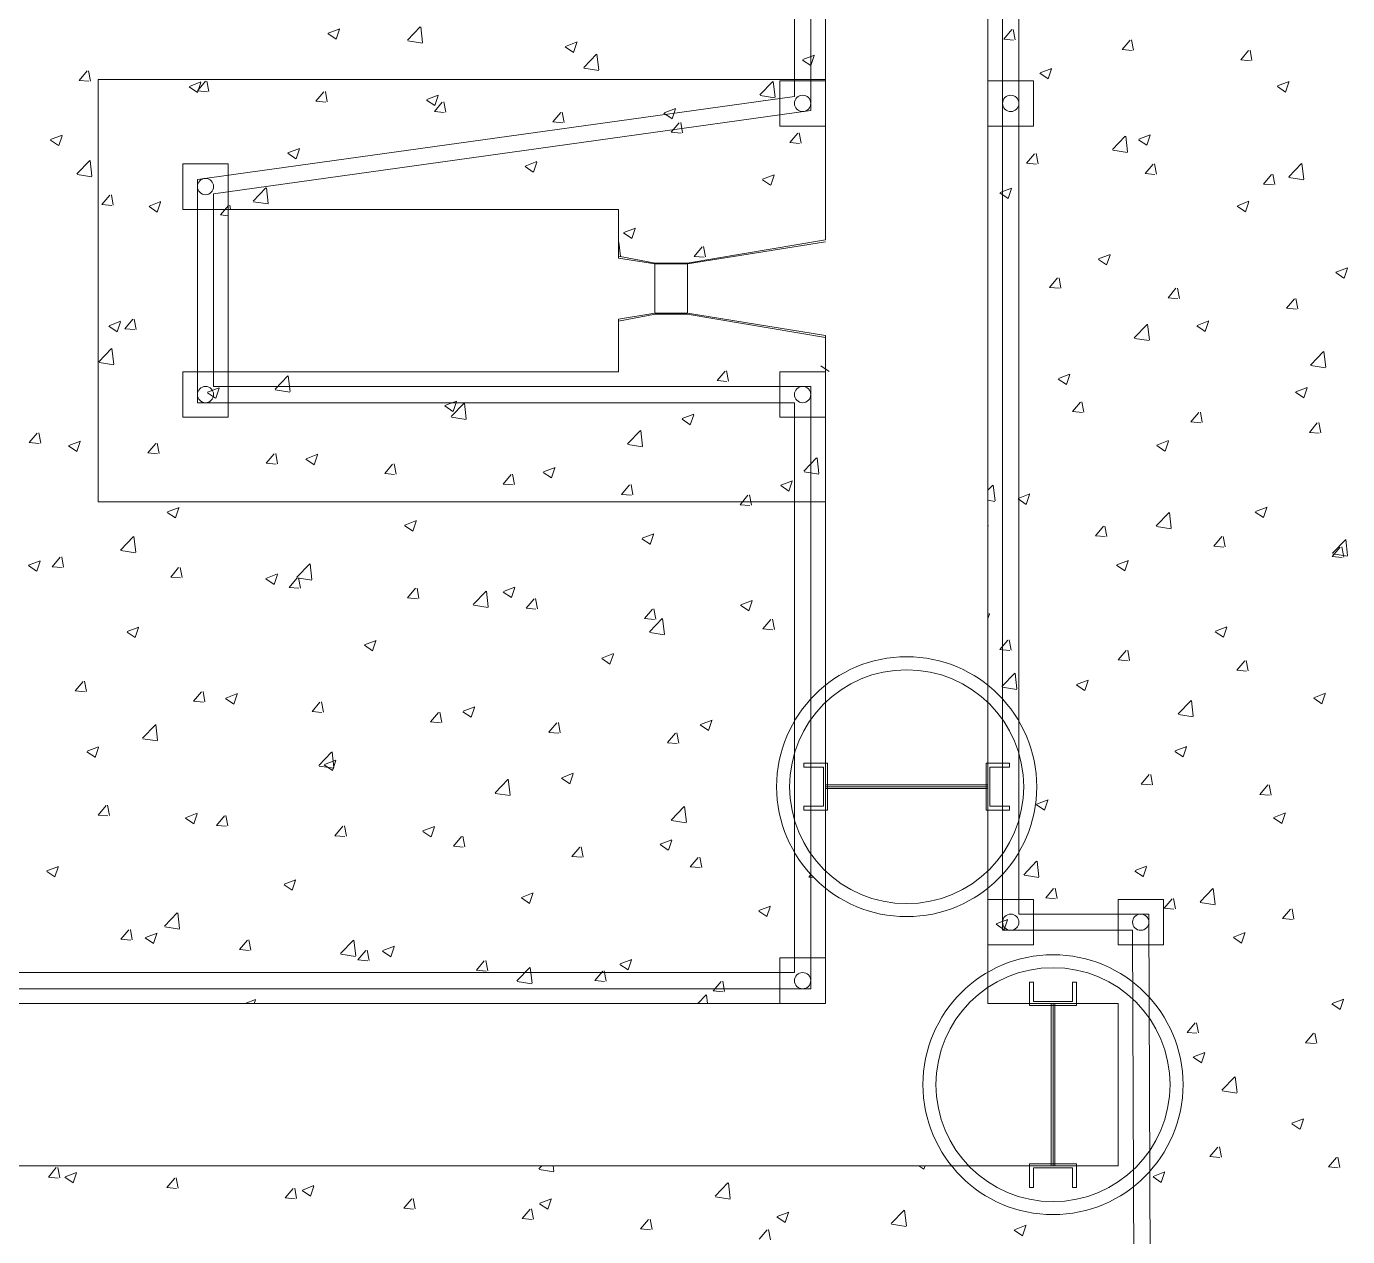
# Model space of a CAD drawing. Header units: millimetres. Extents: x -9869 to 940, y 100 to 694.
# Drawn here: x 420.96 to 441.6, y 320.05 to 338.97 of the extents above; entities that cross this region are included whole.
import ezdxf

# ---------------------------------------------------------------- set-up
doc = ezdxf.new("R2010")
doc.units = ezdxf.units.MM
for name, color, linetype, lineweight in [('Alvenaria', 8, 'Continuous', 9), ('Aço 1020', 6, 'Continuous', 9), ('DIVERSOS', 1, 'Continuous', 9), ('PAREDE', 7, 'Continuous', 9)]:
    doc.layers.add(name, color=color, linetype=linetype, lineweight=lineweight)

msp = doc.modelspace()

# ---------------------------------------------------------------- linework, layer by layer
at = {"layer": 'Alvenaria'}
for p, q in [((425.669, 338.86), (425.797, 338.774)), ((425.672, 338.867), (425.853, 338.937)), ((425.798, 338.773), (425.85, 338.929)), ((426.911, 338.755), (427.112, 338.965)), ((427.147, 338.72), (427.118, 338.965)), ((436.23, 338.773), (436.355, 338.922)), ((436.408, 338.764), (436.378, 338.926)), ((426.915, 338.746), (427.145, 338.71)), ((429.378, 338.653), (429.506, 338.567)), ((429.381, 338.661), (429.562, 338.73)), ((429.507, 338.566), (429.559, 338.722)), ((436.23, 338.773), (436.384, 338.76)), ((438.081, 338.611), (438.206, 338.76)), ((438.259, 338.602), (438.229, 338.764)), ((429.665, 338.328), (429.867, 338.538)), ((429.901, 338.293), (429.873, 338.538)), ((433.087, 338.447), (433.215, 338.36)), ((433.09, 338.454), (433.271, 338.523)), ((433.216, 338.36), (433.269, 338.516)), ((438.081, 338.611), (438.236, 338.598)), ((439.933, 338.449), (440.057, 338.598)), ((439.933, 338.449), (440.087, 338.436)), ((440.11, 338.44), (440.08, 338.602)), ((421.778, 338.128), (421.903, 338.276)), ((421.956, 338.118), (421.926, 338.28)), ((429.67, 338.318), (429.9, 338.283)), ((436.796, 338.24), (436.925, 338.153)), ((436.8, 338.247), (436.98, 338.317)), ((436.926, 338.153), (436.978, 338.309)), ((421.778, 338.127), (421.932, 338.114)), ((423.5, 338.028), (423.628, 337.941)), ((423.503, 338.035), (423.684, 338.104)), ((423.629, 337.966), (423.754, 338.114)), ((423.629, 337.941), (423.682, 338.097)), ((423.807, 337.956), (423.777, 338.118)), ((432.42, 337.901), (432.621, 338.11)), ((432.656, 337.866), (432.627, 338.111)), ((440.506, 338.033), (440.634, 337.947)), ((440.509, 338.041), (440.69, 338.11)), ((440.635, 337.946), (440.687, 338.102)), ((423.629, 337.965), (423.784, 337.952)), ((425.481, 337.804), (425.605, 337.952)), ((425.481, 337.803), (425.635, 337.79)), ((425.658, 337.794), (425.628, 337.956)), ((427.209, 337.821), (427.338, 337.734)), ((427.212, 337.828), (427.393, 337.898)), ((427.339, 337.734), (427.391, 337.89)), ((432.425, 337.891), (432.654, 337.856)), ((427.332, 337.642), (427.456, 337.79)), ((427.332, 337.642), (427.486, 337.628)), ((427.51, 337.632), (427.48, 337.794)), ((429.183, 337.48), (429.308, 337.628)), ((429.361, 337.47), (429.331, 337.632)), ((430.918, 337.614), (431.047, 337.528)), ((430.922, 337.622), (431.102, 337.691)), ((431.048, 337.527), (431.1, 337.683)), ((429.183, 337.48), (429.337, 337.466)), ((431.034, 337.318), (431.159, 337.466)), ((431.212, 337.308), (431.182, 337.47)), ((421.331, 337.195), (421.46, 337.109)), ((421.335, 337.202), (421.515, 337.272)), ((421.461, 337.108), (421.513, 337.264)), ((431.034, 337.318), (431.189, 337.304)), ((432.886, 337.156), (433.01, 337.304)), ((433.063, 337.146), (433.033, 337.308)), ((437.929, 337.046), (438.13, 337.256)), ((438.165, 337.012), (438.136, 337.257)), ((438.337, 337.201), (438.465, 337.114)), ((438.34, 337.208), (438.521, 337.277)), ((438.466, 337.114), (438.519, 337.27)), ((425.041, 336.988), (425.169, 336.902)), ((425.044, 336.996), (425.225, 337.065)), ((425.17, 336.902), (425.222, 337.058)), ((432.886, 337.156), (433.04, 337.142)), ((436.588, 336.832), (436.713, 336.98)), ((436.766, 336.823), (436.736, 336.984)), ((437.934, 337.037), (438.163, 337.001)), ((421.744, 336.668), (421.945, 336.878)), ((421.98, 336.633), (421.951, 336.878)), ((428.75, 336.782), (428.878, 336.695)), ((428.753, 336.789), (428.934, 336.858)), ((428.879, 336.695), (428.931, 336.851)), ((436.588, 336.832), (436.742, 336.818)), ((438.439, 336.67), (438.564, 336.818)), ((438.617, 336.661), (438.587, 336.822)), ((440.684, 336.619), (440.885, 336.829)), ((440.919, 336.584), (440.891, 336.829)), ((421.749, 336.659), (421.978, 336.623)), ((432.459, 336.575), (432.587, 336.488)), ((432.462, 336.582), (432.643, 336.652)), ((432.588, 336.488), (432.641, 336.644)), ((438.439, 336.67), (438.594, 336.656)), ((440.291, 336.508), (440.415, 336.656)), ((440.468, 336.499), (440.438, 336.66)), ((440.688, 336.61), (440.918, 336.574)), ((424.499, 336.241), (424.7, 336.451)), ((424.734, 336.206), (424.706, 336.451)), ((436.168, 336.368), (436.297, 336.282)), ((436.172, 336.376), (436.352, 336.445)), ((436.298, 336.281), (436.35, 336.437)), ((440.291, 336.508), (440.445, 336.494)), ((422.136, 336.186), (422.261, 336.334)), ((422.136, 336.186), (422.29, 336.173)), ((422.314, 336.177), (422.284, 336.339)), ((422.872, 336.156), (423, 336.069)), ((422.875, 336.163), (423.056, 336.233)), ((423.001, 336.069), (423.054, 336.225)), ((423.987, 336.024), (424.112, 336.172)), ((424.147, 336.112), (424.135, 336.177)), ((424.503, 336.231), (424.733, 336.196)), ((439.878, 336.162), (440.006, 336.075)), ((439.881, 336.169), (440.062, 336.238)), ((440.007, 336.075), (440.059, 336.231)), ((423.987, 336.024), (424.111, 336.013)), ((430.29, 335.743), (430.419, 335.656)), ((430.294, 335.75), (430.474, 335.819)), ((430.42, 335.656), (430.472, 335.812)), ((430.208, 335.595), (430.209, 335.596)), ((430.241, 335.374), (430.215, 335.597)), ((431.393, 335.376), (431.517, 335.525)), ((431.57, 335.367), (431.54, 335.529)), ((431.393, 335.376), (431.547, 335.363)), ((437.709, 335.329), (437.837, 335.243)), ((437.712, 335.337), (437.893, 335.406)), ((437.838, 335.242), (437.891, 335.398)), ((441.418, 335.122), (441.547, 335.036)), ((441.422, 335.13), (441.602, 335.199)), ((441.548, 335.036), (441.6, 335.192)), ((436.946, 334.89), (437.071, 335.039)), ((437.124, 334.881), (437.094, 335.043)), ((436.946, 334.89), (437.101, 334.877)), ((438.798, 334.728), (438.922, 334.877)), ((438.798, 334.728), (438.952, 334.715)), ((438.975, 334.719), (438.945, 334.881)), ((440.649, 334.566), (440.773, 334.715)), ((440.826, 334.557), (440.797, 334.719)), ((440.649, 334.566), (440.803, 334.553)), ((422.247, 334.292), (422.428, 334.361)), ((422.373, 334.197), (422.426, 334.353)), ((422.494, 334.245), (422.619, 334.393)), ((422.672, 334.235), (422.642, 334.397)), ((438.271, 334.105), (438.472, 334.314)), ((438.507, 334.07), (438.478, 334.315)), ((439.25, 334.29), (439.378, 334.203)), ((439.253, 334.297), (439.434, 334.367)), ((439.379, 334.203), (439.431, 334.359)), ((422.244, 334.284), (422.372, 334.198)), ((422.494, 334.245), (422.649, 334.231)), ((438.276, 334.095), (438.505, 334.06)), ((422.086, 333.727), (422.287, 333.936)), ((422.322, 333.692), (422.293, 333.937)), ((441.026, 333.678), (441.227, 333.887)), ((441.262, 333.643), (441.233, 333.888)), ((422.091, 333.717), (422.32, 333.682)), ((441.03, 333.668), (441.26, 333.633)), ((424.841, 333.3), (425.042, 333.509)), ((425.076, 333.265), (425.048, 333.51)), ((431.751, 333.435), (431.875, 333.583)), ((431.928, 333.426), (431.898, 333.587)), ((433.372, 333.664), (433.5, 333.578)), ((437.084, 333.465), (437.265, 333.534)), ((437.21, 333.371), (437.263, 333.527)), ((423.788, 333.253), (423.969, 333.322)), ((423.914, 333.158), (423.966, 333.314)), ((424.845, 333.29), (425.075, 333.254)), ((431.751, 333.435), (431.905, 333.421)), ((437.081, 333.458), (437.209, 333.371)), ((440.794, 333.258), (440.974, 333.328)), ((440.92, 333.164), (440.972, 333.32)), ((423.785, 333.245), (423.913, 333.159)), ((427.497, 333.046), (427.678, 333.115)), ((427.595, 332.872), (427.796, 333.082)), ((427.623, 332.952), (427.675, 333.108)), ((427.831, 332.838), (427.802, 333.083)), ((437.304, 332.949), (437.429, 333.097)), ((437.482, 332.94), (437.452, 333.101)), ((440.79, 333.251), (440.919, 333.164)), ((427.494, 333.039), (427.622, 332.952)), ((427.6, 332.863), (427.829, 332.827)), ((431.206, 332.839), (431.387, 332.909)), ((431.332, 332.745), (431.385, 332.901)), ((437.304, 332.949), (437.459, 332.935)), ((439.156, 332.787), (439.28, 332.935)), ((439.333, 332.778), (439.303, 332.939)), ((430.35, 332.445), (430.551, 332.655)), ((430.586, 332.41), (430.557, 332.655)), ((431.203, 332.832), (431.331, 332.745)), ((439.156, 332.787), (439.31, 332.773)), ((441.007, 332.625), (441.131, 332.773)), ((441.185, 332.616), (441.155, 332.778)), ((421.001, 332.465), (421.126, 332.614)), ((421.001, 332.465), (421.155, 332.452)), ((421.179, 332.456), (421.149, 332.618)), ((421.619, 332.42), (421.8, 332.489)), ((421.745, 332.326), (421.798, 332.482)), ((422.852, 332.303), (422.977, 332.452)), ((423.03, 332.294), (423, 332.456)), ((430.354, 332.436), (430.584, 332.4)), ((438.625, 332.426), (438.806, 332.495)), ((438.751, 332.331), (438.803, 332.487)), ((441.007, 332.625), (441.161, 332.611)), ((421.616, 332.413), (421.744, 332.326)), ((422.852, 332.303), (423.007, 332.29)), ((424.704, 332.141), (424.828, 332.29)), ((424.881, 332.132), (424.852, 332.294)), ((425.328, 332.213), (425.509, 332.283)), ((425.455, 332.119), (425.507, 332.275)), ((433.104, 332.018), (433.305, 332.227)), ((433.34, 331.983), (433.312, 332.228)), ((438.622, 332.418), (438.75, 332.332)), ((424.704, 332.141), (424.858, 332.128)), ((425.325, 332.206), (425.454, 332.119)), ((426.555, 331.979), (426.679, 332.128)), ((426.733, 331.97), (426.703, 332.132)), ((429.038, 332.007), (429.218, 332.076)), ((429.164, 331.912), (429.216, 332.068)), ((426.555, 331.979), (426.709, 331.966)), ((428.406, 331.817), (428.531, 331.966)), ((428.406, 331.817), (428.561, 331.804)), ((428.584, 331.808), (428.554, 331.97)), ((429.034, 331.999), (429.163, 331.913)), ((430.435, 331.646), (430.405, 331.808)), ((432.747, 331.8), (432.928, 331.869)), ((432.873, 331.706), (432.925, 331.862)), ((433.109, 332.008), (433.338, 331.973)), ((430.258, 331.655), (430.382, 331.804)), ((430.258, 331.655), (430.412, 331.642)), ((432.109, 331.493), (432.233, 331.642)), ((432.286, 331.484), (432.257, 331.646)), ((432.744, 331.793), (432.872, 331.706)), ((435.983, 331.72), (436.06, 331.8)), ((436.095, 331.556), (436.066, 331.801)), ((436.456, 331.593), (436.637, 331.663)), ((436.582, 331.499), (436.635, 331.655)), ((423.16, 331.381), (423.341, 331.45)), ((423.286, 331.287), (423.338, 331.443)), ((432.109, 331.493), (432.263, 331.48)), ((435.983, 331.563), (436.093, 331.546)), ((436.453, 331.586), (436.581, 331.499)), ((440.166, 331.387), (440.346, 331.456)), ((440.292, 331.292), (440.344, 331.448)), ((423.157, 331.374), (423.285, 331.287)), ((426.869, 331.174), (427.05, 331.244)), ((426.995, 331.08), (427.047, 331.236)), ((435.989, 331.16), (435.983, 331.19)), ((438.614, 331.164), (438.815, 331.373)), ((438.849, 331.129), (438.821, 331.374)), ((440.162, 331.379), (440.291, 331.293)), ((422.428, 330.785), (422.629, 330.995)), ((422.664, 330.751), (422.636, 330.996)), ((426.866, 331.167), (426.994, 331.08)), ((430.578, 330.968), (430.759, 331.037)), ((430.704, 330.873), (430.757, 331.029)), ((437.663, 331.008), (437.787, 331.156)), ((437.663, 331.007), (437.817, 330.994)), ((437.84, 330.998), (437.81, 331.16)), ((438.618, 331.154), (438.848, 331.118)), ((439.514, 330.846), (439.638, 330.994)), ((439.691, 330.836), (439.662, 330.998)), ((422.433, 330.776), (422.662, 330.74)), ((430.575, 330.96), (430.703, 330.874)), ((439.514, 330.845), (439.668, 330.832)), ((441.365, 330.684), (441.49, 330.832)), ((441.368, 330.736), (441.569, 330.946)), ((441.543, 330.674), (441.513, 330.836)), ((441.604, 330.701), (441.575, 330.947)), ((420.991, 330.548), (421.172, 330.618)), ((421.117, 330.454), (421.17, 330.61)), ((421.359, 330.524), (421.484, 330.672)), ((421.537, 330.515), (421.507, 330.676)), ((437.997, 330.554), (438.178, 330.623)), ((438.123, 330.46), (438.175, 330.616)), ((441.365, 330.684), (441.519, 330.67)), ((441.373, 330.727), (441.602, 330.691)), ((420.988, 330.541), (421.116, 330.455)), ((421.359, 330.524), (421.514, 330.51)), ((423.211, 330.362), (423.335, 330.51)), ((423.388, 330.353), (423.358, 330.514)), ((424.7, 330.342), (424.881, 330.411)), ((424.827, 330.248), (424.879, 330.404)), ((425.183, 330.358), (425.384, 330.568)), ((425.419, 330.323), (425.39, 330.568)), ((437.994, 330.547), (438.122, 330.46)), ((423.211, 330.362), (423.365, 330.348)), ((424.697, 330.334), (424.826, 330.248)), ((425.062, 330.2), (425.186, 330.348)), ((425.062, 330.2), (425.216, 330.186)), ((425.187, 330.349), (425.417, 330.313)), ((425.239, 330.191), (425.21, 330.352)), ((426.913, 330.038), (427.038, 330.186)), ((427.091, 330.029), (427.061, 330.19)), ((428.41, 330.135), (428.59, 330.204)), ((428.536, 330.041), (428.588, 330.197)), ((426.913, 330.038), (427.067, 330.024)), ((427.937, 329.931), (428.139, 330.14)), ((428.173, 329.896), (428.145, 330.141)), ((428.406, 330.128), (428.535, 330.041)), ((428.764, 329.876), (428.889, 330.024)), ((428.942, 329.867), (428.912, 330.028)), ((432.119, 329.928), (432.3, 329.998)), ((432.245, 329.834), (432.297, 329.99)), ((427.942, 329.921), (428.172, 329.886)), ((428.764, 329.876), (428.919, 329.862)), ((430.616, 329.714), (430.74, 329.862)), ((430.793, 329.705), (430.763, 329.866)), ((432.116, 329.921), (432.244, 329.834)), ((435.983, 329.781), (436.009, 329.791)), ((435.983, 329.714), (436.007, 329.783)), ((422.532, 329.509), (422.713, 329.579)), ((422.658, 329.415), (422.71, 329.571)), ((430.616, 329.714), (430.77, 329.7)), ((430.692, 329.504), (430.893, 329.713)), ((430.928, 329.469), (430.899, 329.714)), ((432.467, 329.552), (432.591, 329.7)), ((432.467, 329.552), (432.621, 329.538)), ((432.645, 329.543), (432.615, 329.705)), ((439.538, 329.515), (439.718, 329.584)), ((439.664, 329.421), (439.716, 329.577)), ((422.529, 329.502), (422.657, 329.415)), ((426.241, 329.303), (426.422, 329.372)), ((426.367, 329.208), (426.419, 329.364)), ((430.697, 329.494), (430.926, 329.459)), ((436.169, 329.228), (436.294, 329.376)), ((436.347, 329.219), (436.317, 329.381)), ((439.534, 329.508), (439.663, 329.421)), ((426.238, 329.295), (426.366, 329.209)), ((429.95, 329.096), (430.131, 329.165)), ((430.076, 329.002), (430.129, 329.158)), ((436.169, 329.228), (436.324, 329.214)), ((438.021, 329.066), (438.145, 329.214)), ((438.198, 329.057), (438.168, 329.219)), ((429.947, 329.089), (430.075, 329.002)), ((438.021, 329.066), (438.175, 329.053)), ((439.872, 328.904), (439.996, 329.052)), ((440.05, 328.895), (440.02, 329.057)), ((421.717, 328.582), (421.842, 328.731)), ((421.895, 328.573), (421.865, 328.735)), ((436.201, 328.649), (436.402, 328.859)), ((436.437, 328.614), (436.408, 328.86)), ((437.369, 328.682), (437.55, 328.752)), ((437.495, 328.588), (437.547, 328.744)), ((439.872, 328.904), (440.026, 328.891)), ((421.717, 328.582), (421.872, 328.569)), ((423.569, 328.42), (423.693, 328.569)), ((423.746, 328.411), (423.717, 328.573)), ((424.072, 328.47), (424.253, 328.54)), ((424.199, 328.376), (424.251, 328.532)), ((436.206, 328.64), (436.435, 328.604)), ((437.366, 328.675), (437.494, 328.589)), ((441.078, 328.476), (441.259, 328.545)), ((441.204, 328.382), (441.256, 328.538)), ((423.569, 328.42), (423.723, 328.407)), ((424.069, 328.463), (424.198, 328.376)), ((425.42, 328.258), (425.544, 328.407)), ((425.598, 328.249), (425.568, 328.411)), ((427.782, 328.263), (427.962, 328.333)), ((427.908, 328.169), (427.96, 328.325)), ((438.956, 328.222), (439.157, 328.432)), ((439.191, 328.187), (439.163, 328.432)), ((441.075, 328.468), (441.203, 328.382)), ((425.42, 328.258), (425.574, 328.245)), ((427.271, 328.097), (427.396, 328.245)), ((427.271, 328.096), (427.426, 328.083)), ((427.449, 328.087), (427.419, 328.249)), ((427.778, 328.256), (427.907, 328.17)), ((431.491, 328.057), (431.672, 328.126)), ((431.617, 327.963), (431.669, 328.118)), ((438.96, 328.213), (439.19, 328.177)), ((422.771, 327.844), (422.972, 328.053)), ((423.006, 327.809), (422.978, 328.054)), ((429.123, 327.935), (429.247, 328.083)), ((429.123, 327.934), (429.277, 327.921)), ((429.3, 327.925), (429.27, 328.087)), ((430.974, 327.773), (431.098, 327.921)), ((431.151, 327.763), (431.122, 327.925)), ((431.488, 328.049), (431.616, 327.963)), ((421.904, 327.638), (422.085, 327.707)), ((422.03, 327.543), (422.082, 327.699)), ((422.775, 327.834), (423.005, 327.799)), ((430.974, 327.772), (431.128, 327.759)), ((438.91, 327.643), (439.09, 327.713)), ((439.036, 327.549), (439.088, 327.705)), ((421.901, 327.63), (422.029, 327.544)), ((425.525, 327.417), (425.726, 327.626)), ((425.613, 327.431), (425.794, 327.5)), ((425.761, 327.382), (425.732, 327.627)), ((425.739, 327.337), (425.791, 327.493)), ((438.906, 327.636), (439.035, 327.549)), ((425.53, 327.407), (425.759, 327.372)), ((425.61, 327.424), (425.738, 327.337)), ((429.322, 327.224), (429.503, 327.294)), ((429.448, 327.13), (429.501, 327.286)), ((438.379, 327.125), (438.503, 327.273)), ((438.556, 327.115), (438.527, 327.277)), ((428.28, 326.99), (428.481, 327.199)), ((428.515, 326.955), (428.487, 327.2)), ((429.319, 327.217), (429.447, 327.13)), ((438.379, 327.125), (438.533, 327.111)), ((440.23, 326.963), (440.355, 327.111)), ((440.408, 326.953), (440.378, 327.115)), ((428.284, 326.98), (428.514, 326.944)), ((436.741, 326.811), (436.922, 326.88)), ((436.867, 326.717), (436.919, 326.873)), ((440.23, 326.963), (440.384, 326.949)), ((422.076, 326.641), (422.2, 326.789)), ((422.253, 326.632), (422.223, 326.793)), ((423.444, 326.599), (423.625, 326.668)), ((423.571, 326.504), (423.623, 326.66)), ((431.034, 326.562), (431.235, 326.772)), ((431.27, 326.527), (431.241, 326.773)), ((436.738, 326.804), (436.866, 326.717)), ((440.45, 326.604), (440.631, 326.674)), ((440.576, 326.51), (440.628, 326.666)), ((422.076, 326.641), (422.23, 326.627)), ((423.441, 326.591), (423.57, 326.505)), ((423.927, 326.479), (424.051, 326.627)), ((423.927, 326.479), (424.081, 326.465)), ((424.104, 326.47), (424.075, 326.631)), ((425.778, 326.317), (425.903, 326.465)), ((425.956, 326.308), (425.926, 326.47)), ((427.154, 326.392), (427.334, 326.461)), ((427.28, 326.298), (427.332, 326.454)), ((431.039, 326.553), (431.268, 326.517)), ((440.447, 326.597), (440.575, 326.51)), ((425.778, 326.317), (425.932, 326.303)), ((427.15, 326.385), (427.279, 326.298)), ((427.629, 326.155), (427.754, 326.303)), ((427.807, 326.146), (427.777, 326.308)), ((430.863, 326.185), (431.044, 326.254)), ((430.989, 326.091), (431.041, 326.247)), ((427.629, 326.155), (427.784, 326.141)), ((429.481, 325.993), (429.605, 326.141)), ((429.658, 325.984), (429.628, 326.146)), ((430.86, 326.178), (430.988, 326.091)), ((421.276, 325.766), (421.457, 325.835)), ((421.402, 325.672), (421.454, 325.828)), ((429.481, 325.993), (429.635, 325.98)), ((431.332, 325.831), (431.456, 325.979)), ((431.332, 325.831), (431.486, 325.818)), ((431.51, 325.822), (431.48, 325.984)), ((436.543, 325.708), (436.744, 325.917)), ((436.779, 325.673), (436.75, 325.918)), ((438.282, 325.772), (438.462, 325.841)), ((438.408, 325.677), (438.46, 325.833)), ((421.273, 325.759), (421.401, 325.672)), ((424.985, 325.559), (425.166, 325.629)), ((425.111, 325.465), (425.163, 325.621)), ((433.183, 325.669), (433.217, 325.709)), ((433.183, 325.669), (433.261, 325.662)), ((436.548, 325.698), (436.777, 325.663)), ((438.278, 325.764), (438.407, 325.678)), ((424.982, 325.552), (425.11, 325.465)), ((428.694, 325.353), (428.875, 325.422)), ((428.82, 325.258), (428.873, 325.414)), ((436.886, 325.345), (437.01, 325.494)), ((437.063, 325.336), (437.033, 325.498)), ((439.298, 325.281), (439.499, 325.49)), ((439.534, 325.246), (439.505, 325.491)), ((428.691, 325.345), (428.819, 325.259)), ((432.404, 325.146), (432.584, 325.215)), ((432.53, 325.052), (432.582, 325.208)), ((436.886, 325.345), (437.04, 325.332)), ((438.737, 325.183), (438.861, 325.332)), ((438.915, 325.174), (438.885, 325.336)), ((439.302, 325.271), (439.532, 325.236)), ((423.113, 324.903), (423.314, 325.112)), ((423.348, 324.868), (423.32, 325.113)), ((432.4, 325.139), (432.529, 325.052)), ((436.113, 324.939), (436.294, 325.009)), ((436.239, 324.845), (436.291, 325.001)), ((438.737, 325.183), (438.891, 325.17)), ((440.588, 325.021), (440.713, 325.17)), ((440.588, 325.021), (440.742, 325.008)), ((440.766, 325.012), (440.736, 325.174)), ((422.434, 324.7), (422.558, 324.848)), ((422.611, 324.69), (422.581, 324.852)), ((422.816, 324.727), (422.997, 324.796)), ((422.943, 324.633), (422.995, 324.789)), ((423.117, 324.893), (423.347, 324.857)), ((436.11, 324.932), (436.238, 324.845)), ((439.822, 324.733), (440.003, 324.802)), ((439.948, 324.638), (440, 324.794)), ((422.434, 324.699), (422.588, 324.686)), ((422.813, 324.72), (422.942, 324.633)), ((424.285, 324.538), (424.409, 324.686)), ((424.463, 324.528), (424.433, 324.69)), ((425.867, 324.475), (426.068, 324.685)), ((426.103, 324.44), (426.074, 324.686)), ((426.526, 324.52), (426.706, 324.59)), ((426.652, 324.426), (426.704, 324.582)), ((439.819, 324.725), (439.947, 324.639)), ((424.285, 324.537), (424.439, 324.524)), ((425.872, 324.466), (426.101, 324.43)), ((426.136, 324.376), (426.261, 324.524)), ((426.136, 324.376), (426.29, 324.362)), ((426.314, 324.366), (426.284, 324.528)), ((426.522, 324.513), (426.651, 324.426)), ((430.235, 324.313), (430.416, 324.383)), ((430.361, 324.219), (430.413, 324.375)), ((427.987, 324.214), (428.142, 324.2)), ((427.988, 324.214), (428.112, 324.362)), ((428.165, 324.204), (428.135, 324.366)), ((428.622, 324.048), (428.823, 324.258)), ((428.858, 324.013), (428.829, 324.258)), ((429.839, 324.052), (429.963, 324.2)), ((430.016, 324.042), (429.987, 324.204)), ((430.232, 324.306), (430.36, 324.22)), ((428.626, 324.039), (428.856, 324.003)), ((429.839, 324.052), (429.993, 324.038)), ((431.69, 323.89), (431.814, 324.038)), ((431.868, 323.88), (431.838, 324.042)), ((424.376, 323.695), (424.538, 323.757)), ((431.447, 323.695), (431.577, 323.83)), ((431.599, 323.695), (431.584, 323.831)), ((431.69, 323.89), (431.844, 323.876)), ((441.363, 323.693), (441.543, 323.763)), ((441.489, 323.599), (441.541, 323.755)), ((424.517, 323.695), (424.535, 323.749)), ((441.359, 323.686), (441.488, 323.599)), ((439.095, 323.242), (439.22, 323.39)), ((439.273, 323.233), (439.243, 323.394)), ((439.095, 323.242), (439.249, 323.228)), ((440.946, 323.08), (441.071, 323.228)), ((441.124, 323.071), (441.094, 323.232)), ((439.194, 322.861), (439.375, 322.93)), ((440.946, 323.08), (441.101, 323.066)), ((439.191, 322.854), (439.319, 322.767)), ((439.32, 322.767), (439.372, 322.923)), ((439.64, 322.339), (439.841, 322.549)), ((439.876, 322.304), (439.847, 322.549)), ((439.645, 322.33), (439.874, 322.294)), ((440.731, 321.814), (440.86, 321.728)), ((440.735, 321.822), (440.915, 321.891)), ((440.861, 321.728), (440.913, 321.883)), ((439.453, 321.3), (439.578, 321.449)), ((439.453, 321.3), (439.607, 321.287)), ((439.631, 321.291), (439.601, 321.453)), ((441.304, 321.139), (441.429, 321.287)), ((441.482, 321.129), (441.452, 321.291)), ((421.299, 320.979), (421.423, 321.127)), ((421.476, 320.969), (421.446, 321.131)), ((428.964, 321.107), (429.01, 321.155)), ((428.969, 321.097), (429.198, 321.062)), ((429.2, 321.072), (429.19, 321.155)), ((434.904, 321.155), (434.982, 321.102)), ((434.983, 321.102), (435.001, 321.155)), ((441.304, 321.138), (441.459, 321.125)), ((421.299, 320.979), (421.453, 320.965)), ((421.557, 320.976), (421.686, 320.89)), ((421.56, 320.984), (421.741, 321.053)), ((421.687, 320.889), (421.739, 321.045)), ((423.15, 320.817), (423.274, 320.965)), ((423.328, 320.807), (423.298, 320.969)), ((431.719, 320.679), (431.92, 320.889)), ((431.954, 320.645), (431.926, 320.89)), ((438.563, 320.982), (438.691, 320.895)), ((438.566, 320.989), (438.747, 321.059)), ((438.692, 320.895), (438.744, 321.051)), ((423.15, 320.817), (423.304, 320.803)), ((425.001, 320.655), (425.126, 320.803)), ((425.179, 320.645), (425.149, 320.807)), ((425.266, 320.77), (425.395, 320.683)), ((425.27, 320.777), (425.45, 320.846)), ((425.396, 320.683), (425.448, 320.839)), ((431.723, 320.67), (431.953, 320.634)), ((425.001, 320.655), (425.155, 320.641)), ((426.852, 320.493), (426.977, 320.641)), ((426.852, 320.493), (427.007, 320.479)), ((427.03, 320.483), (427, 320.645)), ((428.704, 320.331), (428.828, 320.479)), ((428.881, 320.322), (428.852, 320.483)), ((428.976, 320.563), (429.104, 320.476)), ((428.979, 320.57), (429.16, 320.64)), ((429.105, 320.476), (429.157, 320.632)), ((434.473, 320.252), (434.674, 320.462)), ((434.709, 320.217), (434.68, 320.462)), ((428.704, 320.331), (428.858, 320.317)), ((430.555, 320.169), (430.679, 320.317)), ((430.733, 320.16), (430.703, 320.321)), ((432.685, 320.356), (432.813, 320.27)), ((432.688, 320.364), (432.869, 320.433)), ((432.814, 320.269), (432.867, 320.425)), ((430.555, 320.169), (430.709, 320.155)), ((432.406, 320.007), (432.531, 320.155)), ((432.584, 319.998), (432.554, 320.159)), ((434.478, 320.243), (434.707, 320.207)), ((436.394, 320.15), (436.523, 320.063)), ((436.398, 320.157), (436.578, 320.226)), ((436.524, 320.063), (436.576, 320.219))]:
    msp.add_line(p, q, dxfattribs=at)
at = {"layer": 'Aço 1020'}
for p, q in [((432.96, 337.879), (432.96, 352.122)), ((436.466, 352.122), (436.466, 337.769)), ((433.214, 337.658), (433.214, 351.868)), ((436.212, 351.868), (436.212, 337.769)), ((423.628, 336.578), (432.96, 337.879)), ((423.882, 336.357), (433.214, 337.658)), ((436.212, 337.769), (436.212, 324.838)), ((436.466, 337.769), (436.466, 325.092)), ((423.628, 333.089), (423.628, 336.578)), ((423.882, 333.343), (423.882, 336.357)), ((433.214, 333.343), (423.882, 333.343)), ((433.214, 323.924), (433.214, 333.343)), ((432.96, 333.089), (423.628, 333.089)), ((432.96, 324.178), (432.96, 333.089)), ((436.466, 325.092), (438.498, 325.092)), ((438.498, 325.092), (438.517, 319.637)), ((436.212, 324.838), (438.245, 324.838)), ((438.245, 324.838), (438.264, 319.384)), ((419.192, 324.178), (432.96, 324.178)), ((418.938, 323.924), (433.214, 323.924))]:
    msp.add_line(p, q, dxfattribs=at)
for points in [[(433.443, 337.413), (432.732, 337.413), (432.732, 338.124), (433.443, 338.124)], [(435.983, 338.124), (436.695, 338.124), (436.695, 337.413), (435.983, 337.413)], [(424.111, 336.823), (424.111, 332.86), (423.4, 332.86), (423.4, 333.572)], [(430.208, 336.112), (423.4, 336.112), (423.4, 336.823), (424.111, 336.823)], [(423.4, 333.572), (430.208, 333.572)], [(433.443, 332.86), (432.732, 332.86), (432.732, 333.572), (433.443, 333.572)], [(435.983, 325.321), (436.695, 325.321), (436.695, 324.609), (435.983, 324.609)], [(432.732, 323.695), (432.732, 324.406), (433.443, 324.406)]]:
    msp.add_lwpolyline(points, dxfattribs=at)
msp.add_lwpolyline([(438.016, 325.321), (438.727, 325.321), (438.727, 324.609), (438.016, 324.609)], close=True, dxfattribs=at)
for centre in [(433.087, 337.769), (436.339, 337.769), (423.755, 336.468), (423.755, 333.216), (433.087, 333.216), (436.339, 324.965), (438.371, 324.965), (433.087, 324.051)]:
    msp.add_circle(centre, 0.127, dxfattribs=at)
at = {"layer": 'DIVERSOS'}
for p, q in [((431.285, 335.269), (433.443, 335.634)), ((431.289, 335.258), (433.443, 335.604)), ((430.783, 335.269), (430.208, 335.38)), ((430.779, 335.258), (430.208, 335.35)), ((430.779, 335.258), (430.779, 334.487)), ((430.779, 335.258), (431.289, 335.258)), ((430.783, 335.269), (431.285, 335.269)), ((431.289, 335.258), (431.289, 334.487)), ((430.779, 334.487), (430.208, 334.395)), ((430.783, 334.475), (430.208, 334.364)), ((430.779, 334.487), (431.289, 334.487)), ((430.783, 334.475), (431.285, 334.475)), ((431.285, 334.475), (433.443, 334.11)), ((431.289, 334.487), (433.443, 334.141)), ((433.474, 327.45), (433.108, 327.45)), ((433.108, 327.45), (433.108, 327.389)), ((433.108, 327.389), (433.413, 327.389)), ((433.413, 327.389), (433.413, 326.779)), ((433.474, 326.718), (433.474, 327.45)), ((435.953, 326.718), (435.953, 327.45)), ((435.953, 327.45), (436.319, 327.45)), ((436.014, 327.389), (436.014, 326.779)), ((436.319, 327.389), (436.014, 327.389)), ((436.319, 327.45), (436.319, 327.389)), ((435.983, 327.115), (433.443, 327.115)), ((435.983, 327.084), (433.443, 327.084)), ((435.983, 327.054), (433.443, 327.054)), ((433.413, 326.779), (433.108, 326.779)), ((433.108, 326.779), (433.108, 326.718)), ((433.108, 326.718), (433.474, 326.718)), ((436.319, 326.718), (435.953, 326.718)), ((436.014, 326.779), (436.319, 326.779)), ((436.319, 326.779), (436.319, 326.718)), ((436.634, 323.664), (436.634, 324.03)), ((436.634, 324.03), (436.695, 324.03)), ((436.695, 324.03), (436.695, 323.725)), ((437.304, 323.725), (437.304, 324.03)), ((437.304, 324.03), (437.365, 324.03)), ((437.365, 324.03), (437.365, 323.664)), ((437.365, 323.664), (436.634, 323.664)), ((436.695, 323.725), (437.304, 323.725)), ((436.969, 323.695), (436.969, 321.155)), ((437, 323.695), (437, 321.155)), ((437.03, 323.695), (437.03, 321.155)), ((437.365, 321.185), (436.634, 321.185)), ((436.634, 321.185), (436.634, 320.819)), ((436.695, 321.124), (437.304, 321.124)), ((436.695, 320.819), (436.695, 321.124)), ((437.304, 321.124), (437.304, 320.819)), ((437.365, 320.819), (437.365, 321.185)), ((436.634, 320.819), (436.695, 320.819)), ((437.304, 320.819), (437.365, 320.819))]:
    msp.add_line(p, q, dxfattribs=at)
for centre, radius in [((434.713, 327.084), 2.032), ((434.713, 327.084), 1.829), ((437, 322.425), 2.032), ((437, 322.425), 1.829)]:
    msp.add_circle(centre, radius, dxfattribs=at)
at = {"layer": 'PAREDE'}
for p, q in [((433.443, 335.634), (433.443, 352.35)), ((435.983, 352.35), (435.983, 323.695)), ((433.443, 338.144), (422.079, 338.144)), ((422.079, 338.144), (422.079, 331.539)), ((430.208, 335.35), (430.208, 336.112)), ((430.208, 333.572), (430.208, 334.395)), ((433.443, 323.695), (433.443, 334.141)), ((422.079, 331.539), (433.443, 331.539)), ((433.443, 323.695), (418.709, 323.695)), ((438.016, 323.695), (435.983, 323.695)), ((438.016, 323.695), (438.016, 321.155)), ((438.016, 321.155), (398.386, 321.155))]:
    msp.add_line(p, q, dxfattribs=at)

doc.saveas('drawing.dxf')
